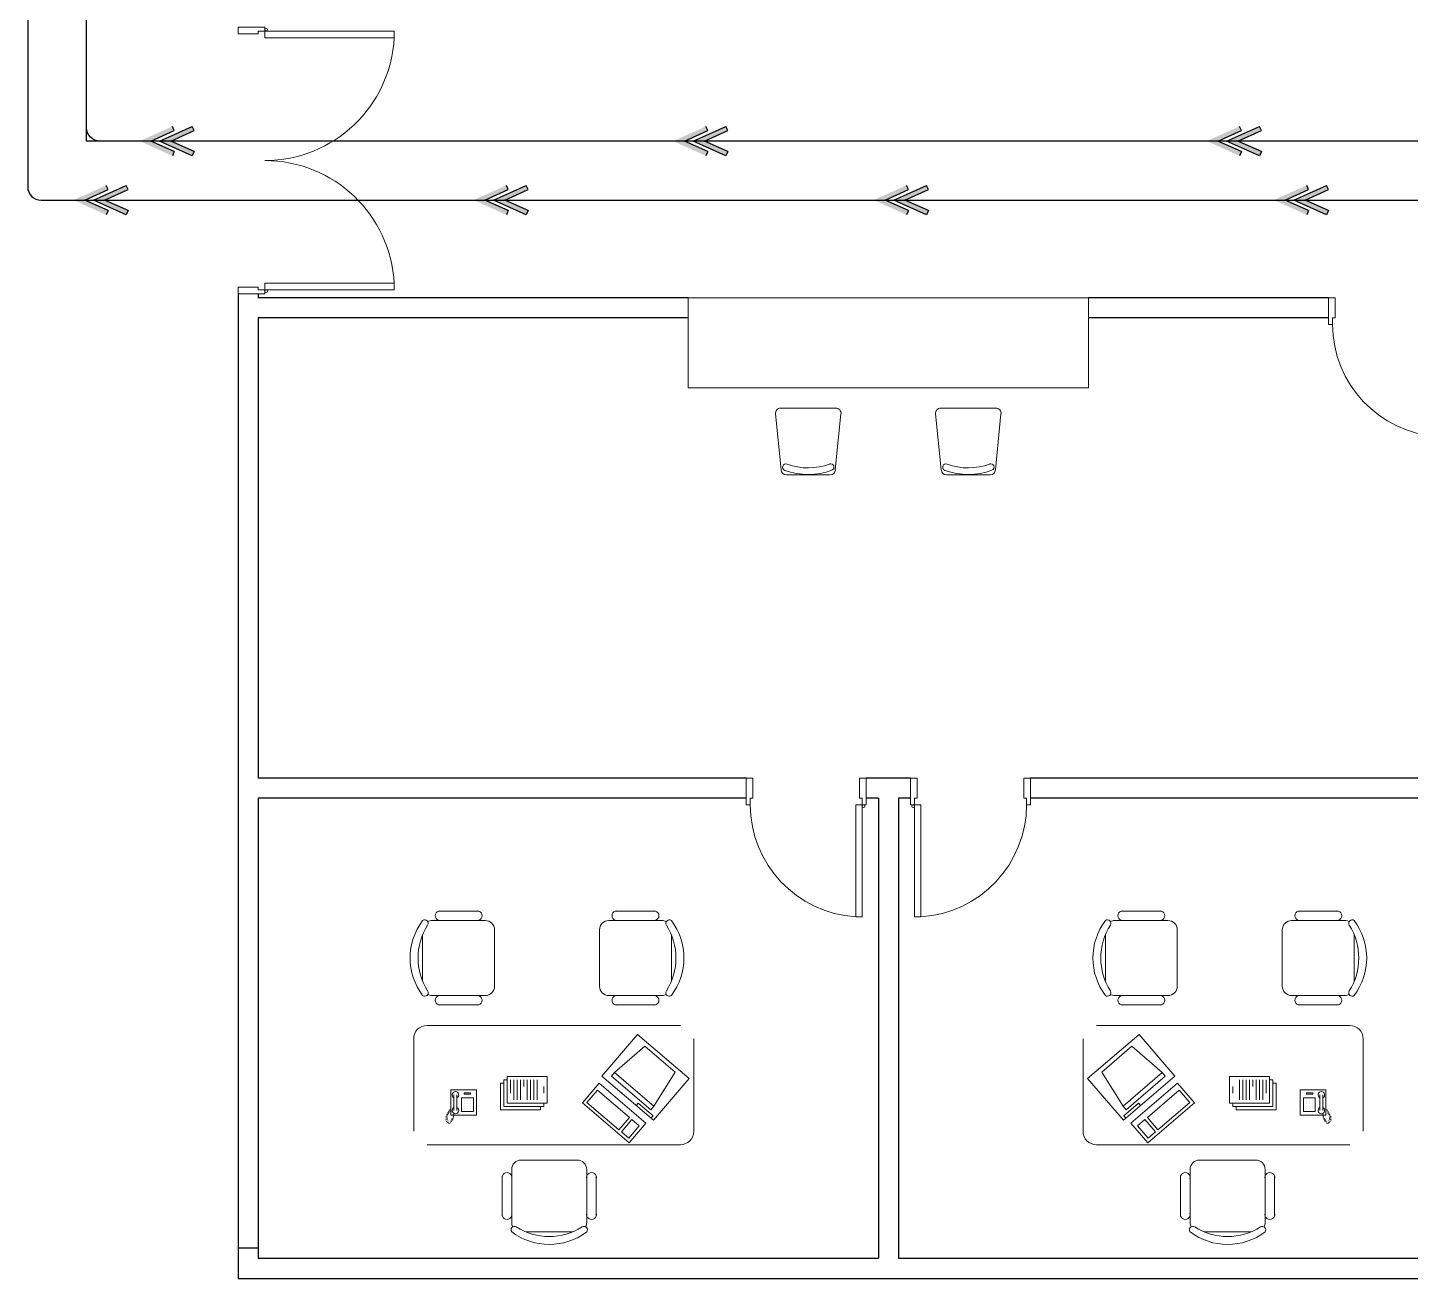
# Model space of a CAD drawing. Extents: x -15 to 255, y 313 to 399.
# Drawn here: x 44.55 to 54.91, y 348.52 to 357.9 of the extents above; entities that cross this region are included whole.
import ezdxf

# ---------------------------------------------------------------- set-up
doc = ezdxf.new("R2010")
doc.units = 0
doc.header["$LTSCALE"] = 0.15
doc.layers.get('0').update_dxf_attribs({"color": 252})
doc.layers.add('0 sockets', color=252, linetype='Continuous')
for name, color, linetype, lineweight in [('DOOR', 252, 'Continuous', 20), ('FUR', 252, 'Continuous', 9), ('sofa', 252, 'Continuous', 9), ('wall', 252, 'Continuous', 30)]:
    doc.layers.add(name, color=color, linetype=linetype, lineweight=lineweight)

# ---------------------------------------------------------------- blocks, each defined once
blk = doc.blocks.new('RECTANG')
for p, q in [((1, 1), (0, 1)), ((0, 1), (0, 0)), ((1, 0), (1, 1)), ((0, 0), (1, 0))]:
    blk.add_line(p, q)
blk = doc.blocks.new('IBMAT', base_point=(61, 306))
for p, q in [((75, 307), (75, 306)), ((81, 307), (75, 307)), ((81, 306), (81, 307))]:
    blk.add_line(p, q)
at = {"xscale": 21, "yscale": 17, "zscale": 21}
blk.add_blockref('RECTANG', (61, 306), dxfattribs=at)
blk = doc.blocks.new('KEYBOARD', base_point=(60, 294))
for p, xscale, yscale, zscale in [((60, 294), 19, 8, 19), ((61, 295), 13, 5, 13), ((75, 295), 3, 5, 3)]:
    blk.add_blockref('RECTANG', p, dxfattribs=dict(xscale=xscale, yscale=yscale, zscale=zscale))
blk = doc.blocks.new('FNCOMP')
for p, q in [((-6.64, 16.23), (-8.5, 3.5)), ((6.08, 16.23), (-6.64, 16.23)), ((8, 3.5), (6.08, 16.23)), ((-8.5, 3.5), (-8.5, 2.04)), ((8, 3.5), (-8.5, 3.5)), ((-8.5, 2.04), (8, 2.04)), ((8, 2.04), (8, 3.5))]:
    blk.add_line(p, q)
at = {"xscale": 1.033846153846154, "yscale": 1.033846153846154, "zscale": 1.033846153846154}
for name, p in [('IBMAT', (-10.86, 0)), ('KEYBOARD', (-10.05, -10.5))]:
    blk.add_blockref(name, p, dxfattribs=at)
blk = doc.blocks.new('CHAIR7')
for p, q in [((5.12, 15.04), (17.88, 15.04)), ((0, 9), (0, -9)), ((20, 12), (3, 12)), ((23, -7.44), (23, 7.44)), ((3, -12), (20, -12)), ((5.12, -15), (17.88, -15))]:
    blk.add_line(p, q)
for centre, radius, start, end in [((5.56, 13.54), 1.56, 73.7398, 286.2602), ((17.44, 13.54), 1.56, 253.7398, 106.2602), ((3, 9), 3, 90, 180), ((20, 9), 3, 62.4156, 90), ((22.34, 11.12), 1.1, 53.3099, 212.0274), ((4.82, 0), 19.64, 327.5758, 32.4242), ((7, 0), 20, 323.1301, 36.8699), ((3, -9), 3, 180, 270), ((5.56, -13.5), 1.56, 73.7398, 286.2602), ((17.44, -13.5), 1.56, 253.7398, 106.2602), ((20, -9), 3, 270, 297.5844), ((22.34, -11.12), 1.1, 147.9726, 306.6901)]:
    blk.add_arc(centre, radius, start, end)
blk = doc.blocks.new('FNPHONE')
for p, q in [((-7.29, 6.54), (-7.29, 1.54)), ((-6.29, 6.54), (-6.29, 1.54)), ((-3.87, 4.85), (-3.87, 4.85)), ((-2.94, 4.85), (-2.94, 4.85)), ((-2, 4.85), (-2, 4.85)), ((-9.1, 0.22), (-9.7, 0.02)), ((-8.9, 0.62), (-9.5, 0.42)), ((-8.7, 1.02), (-9.3, 0.82)), ((-8.5, 1.42), (-9.1, 1.22)), ((-8.3, 1.82), (-8.9, 1.62)), ((-7.14, 0.56), (-7.5, -0.58)), ((-3.87, 3.91), (-3.87, 3.91)), ((-3.87, 2.97), (-3.87, 2.97)), ((-3.87, 2.03), (-3.87, 2.03)), ((-2.94, 3.91), (-2.94, 3.91)), ((-2.94, 2.97), (-2.94, 2.97)), ((-2.94, 2.03), (-2.94, 2.03)), ((-2, 3.91), (-2, 3.91)), ((-2, 2.97), (-2, 2.97)), ((-2, 2.03), (-2, 2.03)), ((-9.3, -0.18), (-9.9, -0.38)), ((-9.3, -0.58), (-9.9, -0.78)), ((-9.3, -0.98), (-9.9, -1.18)), ((-9.3, -1.38), (-9.9, -1.58)), ((-9.1, -1.78), (-9.7, -1.98)), ((-8.9, -2.18), (-9.5, -2.38)), ((-8.43, -2.46), (-9.03, -2.66)), ((-7.9, -1.98), (-8.5, -2.18)), ((-7.7, -1.58), (-8.3, -1.78)), ((-7.5, -1.18), (-8.1, -1.38)), ((-7.3, -0.78), (-7.9, -0.98))]:
    blk.add_line(p, q)
for centre, start, end in [((-6.79, 6.54), 298.4915, 241.5085), ((-6.79, 1.54), 118.4915, 61.5085)]:
    blk.add_arc(centre, 1.05, start, end)
for p, xscale, yscale, zscale in [((-8.21, 0), 8.20528234483245, 8.104073169521023, 8.20528234483245), ((-4.81, 1.25), 3.75, 4.375, 3.75), ((-4.03, 6.72), 2.03125, 0.46875, 2.03125)]:
    blk.add_blockref('RECTANG', p, dxfattribs=dict(xscale=xscale, yscale=yscale, zscale=zscale))
blk = doc.blocks.new('D90')
at = {"layer": 'DOOR'}
for points in [[(0.03, 0.2), (0.03, 1.04), (0.078, 1.04), (0.078, 0.2)], [(0.03, 0.2), (0, 0.2), (0, 0), (0.05, 0), (0.05, 0.15), (0.03, 0.15)], [(0.87, 0.2), (0.9, 0.2), (0.9, 0), (0.85, 0), (0.85, 0.15), (0.87, 0.15)]]:
    blk.add_lwpolyline(points, close=True, dxfattribs=at)
blk.add_circle((0.02, 0.21), 0.01, dxfattribs=at)
blk.add_arc((0.025, 0.197), 0.845, 0.2218, 86.3889, dxfattribs=at)
blk = doc.blocks.new('Ch01')
at = {"layer": 'FUR'}
for p, q in [((-0.455, 0.247), (-0.035, 0.205)), ((-0.499, -0.205), (-0.499, 0.207)), ((0.001, 0.165), (0.001, -0.163)), ((-0.455, -0.244), (-0.035, -0.202))]:
    blk.add_line(p, q, dxfattribs=at)
for centre, radius, start, end in [((-0.459, 0.207), 0.04, 84.2894, 180), ((-0.055, 0.168), 0.025, 20.5276, 200.5276), ((-0.499, 0.001), 0.449, 339.1935, 20.5276), ((-0.039, 0.165), 0.04, 0, 84.2894), ((-0.499, 0.001), 0.499, 339.1935, 20.5276), ((-0.459, -0.205), 0.04, 180, 275.7106), ((-0.056, -0.167), 0.025, 159.1935, 339.1935), ((-0.039, -0.163), 0.04, 275.7106, 0)]:
    blk.add_arc(centre, radius, start, end, dxfattribs=at)
blk = doc.blocks.new('ARCH')
at = {"layer": 'DOOR'}
blk.add_line((46.125, 355.955), (46.125, 355.905), dxfattribs=at)
for points in [[(46.325, 357.875), (46.325, 357.905), (46.125, 357.905), (46.125, 357.855), (46.275, 357.855), (46.275, 357.875)], [(46.325, 357.875), (47.295, 357.875), (47.295, 357.825), (46.325, 357.825)], [(46.325, 355.935), (47.295, 355.935), (47.295, 355.985), (46.325, 355.985)], [(54.33, 355.675), (54.3, 355.675), (54.3, 355.875), (54.35, 355.875), (54.35, 355.725), (54.33, 355.725)]]:
    blk.add_lwpolyline(points, close=True, dxfattribs=at)
blk.add_lwpolyline([(46.125, 355.955), (46.275, 355.955), (46.275, 355.935), (46.325, 355.935), (46.325, 355.905), (46.125, 355.905)], dxfattribs=at)
for centre in [(46.335, 357.885), (46.335, 355.925)]:
    blk.add_circle(centre, 0.01, dxfattribs=at)
for centre, radius, start, end in [((46.325, 357.875), 0.971, 270, 357.0492), ((46.325, 355.933), 0.971, 2.9508, 90), ((55.175, 355.678), 0.845, 180.2218, 266.3889)]:
    blk.add_arc(centre, radius, start, end, dxfattribs=at)
at = {"layer": 'sofa'}
for p, q in [((49.5, 355.875), (52.5, 355.875)), ((49.5, 355.2), (49.5, 355.875)), ((52.5, 355.875), (52.5, 355.2)), ((49.5, 355.2), (52.5, 355.2)), ((49.441, 350.421), (47.541, 350.421)), ((52.559, 350.421), (54.459, 350.421)), ((47.441, 350.321), (47.441, 349.627)), ((54.559, 350.321), (54.559, 349.627))]:
    blk.add_line(p, q, dxfattribs=at)
for points in [[(47.541, 349.527), (49.441, 349.527, 0.414214), (49.541, 349.627), (49.541, 350.321)], [(54.459, 349.527), (52.559, 349.527, -0.414214), (52.459, 349.627), (52.459, 350.321)]]:
    blk.add_lwpolyline(points, format="xyb", dxfattribs=at)
for points in [[(48.117, 349.989), (48.092, 349.989), (48.092, 349.789), (48.392, 349.789), (48.392, 349.814)], [(48.142, 350.014), (48.117, 350.014), (48.117, 349.814), (48.417, 349.814), (48.417, 349.839)], [(48.442, 350.039), (48.142, 350.039), (48.142, 349.839), (48.442, 349.839), (48.442, 350.039)], [(48.167, 350.014), (48.167, 349.914)], [(48.192, 350.014), (48.192, 349.864)], [(48.217, 350.014), (48.217, 349.864)], [(48.242, 350.014), (48.242, 349.864)], [(48.267, 350.014), (48.267, 349.964)], [(48.292, 350.014), (48.292, 349.864)], [(48.317, 350.014), (48.317, 349.864)], [(48.342, 350.014), (48.342, 349.864)], [(48.367, 350.014), (48.367, 349.864)], [(53.558, 350.039), (53.858, 350.039), (53.858, 349.839), (53.558, 349.839), (53.558, 350.039)], [(53.858, 350.014), (53.883, 350.014), (53.883, 349.814), (53.583, 349.814), (53.583, 349.839)], [(53.883, 349.989), (53.908, 349.989), (53.908, 349.789), (53.608, 349.789), (53.608, 349.814)], [(53.633, 350.014), (53.633, 349.864)], [(53.658, 350.014), (53.658, 349.864)], [(53.683, 350.014), (53.683, 349.864)], [(53.708, 350.014), (53.708, 349.864)], [(53.733, 350.014), (53.733, 349.964)], [(53.758, 350.014), (53.758, 349.864)], [(53.783, 350.014), (53.783, 349.864)], [(53.808, 350.014), (53.808, 349.864)], [(53.833, 350.014), (53.833, 349.914)], [(48.417, 349.964), (48.417, 349.914)], [(53.583, 349.964), (53.583, 349.914)]]:
    blk.add_lwpolyline(points, dxfattribs=at)
for centre, start, end in [((47.541, 350.321), 90, 180), ((54.459, 350.321), 0, 90)]:
    blk.add_arc(centre, 0.1, start, end, dxfattribs=at)
at = {"layer": 'wall'}
for p, q in [((46.125, 355.905), (46.125, 355.2)), ((46.275, 355.905), (46.275, 355.875)), ((49.5, 355.875), (46.275, 355.875)), ((54.3, 355.875), (52.5, 355.875)), ((49.5, 355.725), (46.275, 355.725)), ((46.275, 355.725), (46.275, 352.275)), ((54.3, 355.725), (52.5, 355.725)), ((46.125, 355.275), (46.125, 348.525)), ((49.934, 352.275), (46.275, 352.275)), ((51.166, 352.275), (50.834, 352.275)), ((55.725, 352.275), (52.066, 352.275)), ((46.275, 352.125), (46.275, 348.675)), ((49.934, 352.125), (46.275, 352.125)), ((50.925, 352.125), (50.834, 352.125)), ((50.925, 352.125), (50.925, 348.675)), ((51.075, 352.125), (51.075, 348.675)), ((51.166, 352.125), (51.075, 352.125)), ((55.725, 352.125), (52.066, 352.125)), ((46.275, 348.75), (46.125, 348.75)), ((46.275, 348.675), (50.925, 348.675)), ((51.075, 348.675), (55.8, 348.675)), ((46.125, 348.525), (55.8, 348.525))]:
    blk.add_line(p, q, dxfattribs=at)
at = {"layer": 'DOOR', "rotation": 180}
blk.add_blockref('D90', (50.834, 352.275), dxfattribs=at)
at = {"layer": 'DOOR', "xscale": -1, "rotation": 180}
blk.add_blockref('D90', (51.166, 352.275), dxfattribs=at)
at = {"layer": 'sofa', "yscale": 0.0234375, "zscale": 0.0234375}
for name, p, xscale in [('CHAIR7', (48.047, 350.926), -0.0234375), ('CHAIR7', (48.834, 350.926), 0.0234375), ('CHAIR7', (53.166, 350.926), -0.0234375), ('CHAIR7', (53.953, 350.926), 0.0234375), ('FNPHONE', (47.913, 349.747), 0.0234375), ('FNPHONE', (54.087, 349.747), -0.0234375)]:
    blk.add_blockref(name, p, dxfattribs=dict(at, xscale=xscale))
at = {"layer": 'sofa'}
for name, p, xscale, yscale, zscale, rotation in [('FNCOMP', (49.045, 349.875), 0.02343749999997079, 0.02343749999997079, 0.02343749999997079, 319.3987053547845), ('FNCOMP', (52.955, 349.875), -0.02343749999997079, 0.0234375, 0.0234375, 40.60129464521547), ('CHAIR7', (48.457, 349.412), 0.0234375, 0.0234375, 0.0234375, 270), ('CHAIR7', (53.543, 349.412), -0.0234375, 0.0234375, 0.0234375, 90)]:
    blk.add_blockref(name, p, dxfattribs=dict(at, xscale=xscale, yscale=yscale, zscale=zscale, rotation=rotation))
at = {"layer": 'wall', "xscale": -1, "rotation": 90}
for p in [(50.4, 354.55), (51.6, 354.55)]:
    blk.add_blockref('Ch01', p, dxfattribs=at)
blk = doc.blocks.new('dsddd')
h = blk.add_hatch(color=1)
h.dxf.hatch_style = 1
h.paths.add_polyline_path([(0.003, -0.001), (-0.242, 0.11), (-0.256, 0.078), (-0.081, -0.001), (-0.256, -0.08), (-0.242, -0.111)])
h.paths.add_polyline_path([(-0.406, -0.08), (-0.391, -0.111), (-0.146, -0.001), (-0.391, 0.11), (-0.406, 0.078), (-0.23, -0.001)])
h = blk.add_hatch(color=1)
h.dxf.hatch_style = 1
h.paths.add_polyline_path([(0.003, -0.001), (-0.242, 0.11), (-0.256, 0.078), (-0.081, -0.001), (-0.256, -0.08), (-0.242, -0.111)])
at = {"layer": '0 sockets'}
h = blk.add_hatch(color=1, dxfattribs=at)
h.dxf.hatch_style = 1
h.paths.add_polyline_path([(-0.391, 0.11), (-0.406, 0.078), (-0.23, -0.001), (-0.406, -0.08), (-0.391, -0.111), (-0.146, -0.001)])
at = {"layer": '0 sockets', "color": 3}
for p, q in [((-0.391, 0.11), (-0.146, -0.001)), ((-0.406, 0.078), (-0.23, -0.001)), ((-0.256, 0.078), (-0.081, -0.001)), ((-0.23, -0.001), (-0.406, -0.08)), ((-0.406, -0.08), (-0.391, -0.111)), ((-0.146, -0.001), (-0.391, -0.111)), ((-0.081, -0.001), (-0.256, -0.08)), ((-0.256, -0.08), (-0.242, -0.111))]:
    blk.add_line(p, q, dxfattribs=at)
for points in [[(-0.406, 0.078), (-0.391, 0.11)], [(-0.256, 0.078), (-0.242, 0.11)]]:
    blk.add_lwpolyline(points, dxfattribs=at)

msp = doc.modelspace()

# ---------------------------------------------------------------- linework, layer by layer
at = {"layer": '0 sockets', "color": 3}
for points in [[(44.547, 368.113), (44.547, 356.707, 0.414214), (44.647, 356.607), (56.634, 356.607, -0.414214), (56.734, 356.507), (56.734, 354.065, -0.414214), (56.634, 353.965), (56.217, 353.965)], [(56.217, 353.796), (57.077, 353.796, 0.414214), (57.177, 353.896), (57.177, 356.949, 0.414214), (57.077, 357.049), (45.089, 357.049, -0.414214), (44.989, 357.149), (44.989, 368.113)]]:
    msp.add_lwpolyline(points, format="xyb", dxfattribs=at)
msp.add_lwpolyline([(56.217, 353.796), (57.177, 353.796), (57.177, 357.049), (44.989, 357.049), (44.989, 368.113)], dxfattribs=at)

# ---------------------------------------------------------------- block references
msp.add_blockref('ARCH', (0, 0), dxfattribs=at)
at = {"layer": '0 sockets', "color": 1, "rotation": 180}
for p in [(45.39, 357.049), (49.39, 357.049), (53.39, 357.049), (44.894, 356.607), (47.894, 356.607), (50.894, 356.607), (53.894, 356.607)]:
    msp.add_blockref('dsddd', p, dxfattribs=at)

doc.saveas('drawing.dxf')
